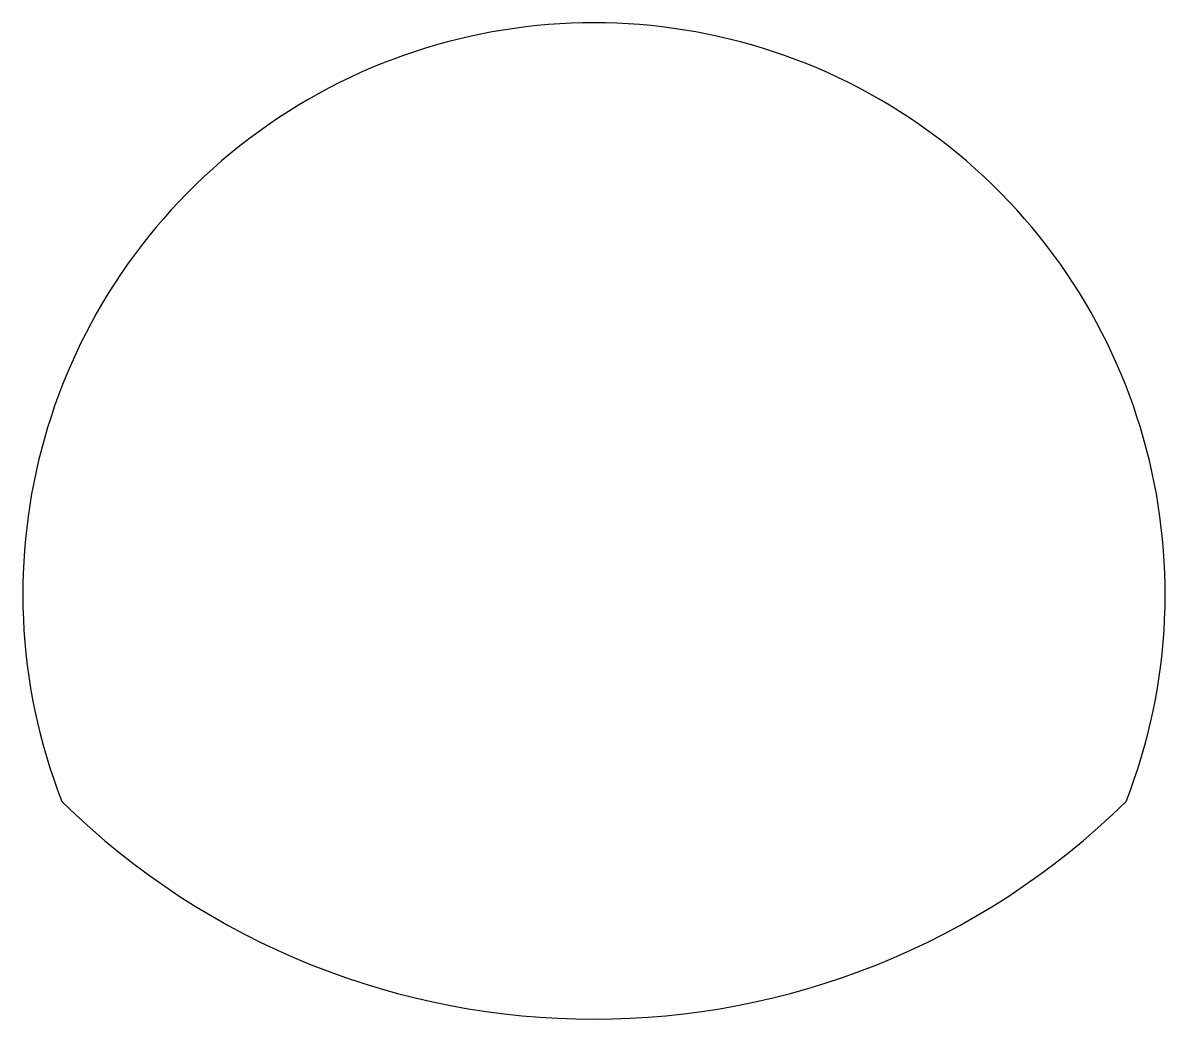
# Model space of a CAD drawing. Header units: millimetres. Extents: x 82.5 to 142.6, y -41.9 to 10.5.
import ezdxf

# ---------------------------------------------------------------- set-up
doc = ezdxf.new("R2010")
doc.units = ezdxf.units.MM
doc.layers.add('OuterContour', color=3, linetype='Continuous')

msp = doc.modelspace()

# ---------------------------------------------------------------- linework, layer by layer
at = {"layer": 'OuterContour'}
msp.add_lwpolyline([(84.525, -30.462, 0.409059), (140.501, -30.462, 1.463395)], format="xyb", close=True, dxfattribs=at)

doc.saveas('drawing.dxf')
